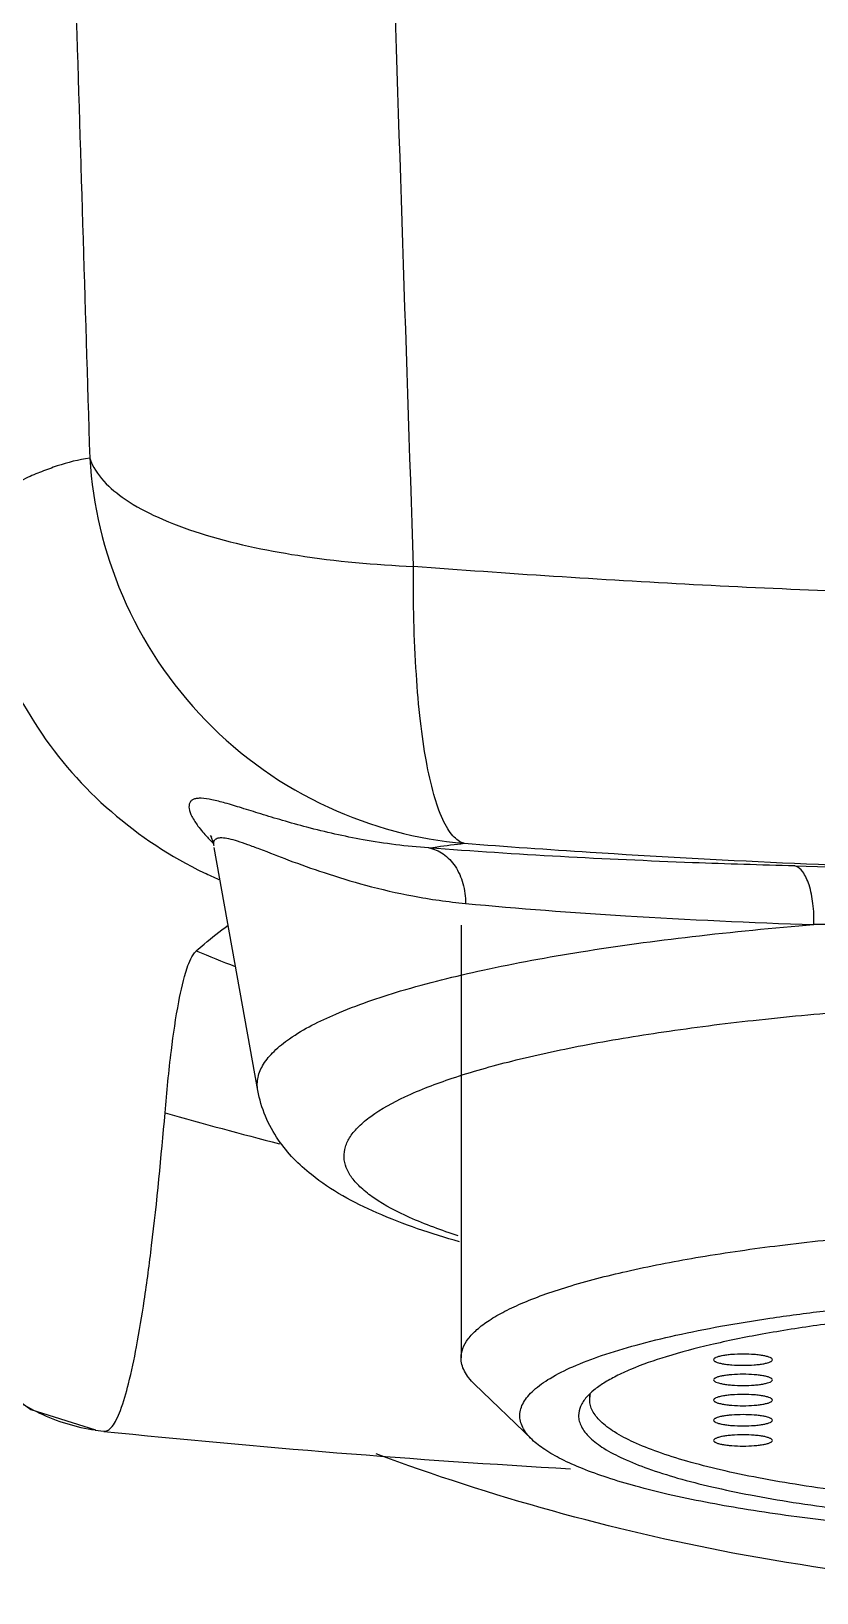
# Model space of a CAD drawing. Header units: millimetres. Extents: x 3817 to 4149, y 28263 to 28669.
# Drawn here: x 4062.28 to 4075.64, y 28547.82 to 28574.37 of the extents above; entities that cross this region are included whole.
import ezdxf

# ---------------------------------------------------------------- set-up
doc = ezdxf.new("R2010")
doc.units = ezdxf.units.MM

msp = doc.modelspace()

# ---------------------------------------------------------------- linework, layer by layer
for points, knots in [([(4062.948, 28577.709), (4062.976, 28576.827), (4063.004, 28575.944), (4063.031, 28575.061), (4063.031, 28575.061), (4063.114, 28572.411), (4063.195, 28569.76), (4063.275, 28567.109)], [0, 0, 0, 0, 0.5, 0.5, 0.5, 0.5, 1, 1, 1, 1]), ([(4063.275, 28567.109), (4063.087, 28567.083), (4062.902, 28567.035), (4062.722, 28566.976), (4062.722, 28566.976), (4062.633, 28566.946), (4062.543, 28566.914), (4062.455, 28566.879), (4062.455, 28566.879), (4062.368, 28566.845), (4062.281, 28566.808), (4062.194, 28566.768), (4062.194, 28566.768), (4062.021, 28566.687), (4061.853, 28566.593), (4061.697, 28566.481), (4061.697, 28566.481), (4061.531, 28566.362), (4061.378, 28566.225), (4061.238, 28566.076)], [0, 0, 0, 0, 0.2, 0.2, 0.2, 0.2, 0.4, 0.4, 0.4, 0.4, 0.6, 0.6, 0.6, 0.6, 0.8, 0.8, 0.8, 0.8, 1, 1, 1, 1]), ([(4063.275, 28567.109), (4063.324, 28566.311), (4063.513, 28565.516), (4063.83, 28564.776), (4063.83, 28564.776), (4064.167, 28563.988), (4064.65, 28563.263), (4065.248, 28562.65), (4065.248, 28562.65), (4065.844, 28562.036), (4066.554, 28561.533), (4067.333, 28561.175), (4067.333, 28561.175), (4068.061, 28560.839), (4068.849, 28560.631), (4069.643, 28560.562)], [0, 0, 0, 0, 0.25, 0.25, 0.25, 0.25, 0.5, 0.5, 0.5, 0.5, 0.75, 0.75, 0.75, 0.75, 1, 1, 1, 1]), ([(4063.275, 28567.109), (4063.37, 28566.817), (4063.617, 28566.589), (4063.877, 28566.411), (4063.877, 28566.411), (4064.057, 28566.288), (4064.244, 28566.191), (4064.438, 28566.103), (4064.438, 28566.103), (4064.669, 28565.999), (4064.91, 28565.91), (4065.153, 28565.833)], [0, 0, 0, 0, 0.333333, 0.333333, 0.333333, 0.333333, 0.666667, 0.666667, 0.666667, 0.666667, 1, 1, 1, 1]), ([(4061.238, 28566.075), (4061.266, 28565.446), (4061.382, 28564.819), (4061.578, 28564.219), (4061.578, 28564.219), (4061.774, 28563.618), (4062.049, 28563.045), (4062.397, 28562.518), (4062.397, 28562.518), (4062.744, 28561.992), (4063.165, 28561.514), (4063.642, 28561.1), (4063.642, 28561.1), (4064.12, 28560.685), (4064.653, 28560.335), (4065.222, 28560.062)], [0, 0, 0, 0, 0.25, 0.25, 0.25, 0.25, 0.5, 0.5, 0.5, 0.5, 0.75, 0.75, 0.75, 0.75, 1, 1, 1, 1]), ([(4065.153, 28565.833), (4065.694, 28565.662), (4066.252, 28565.544), (4066.813, 28565.457), (4066.813, 28565.457), (4067.465, 28565.356), (4068.124, 28565.296), (4068.782, 28565.269)], [0, 0, 0, 0, 0.5, 0.5, 0.5, 0.5, 1, 1, 1, 1]), ([(4069.643, 28560.562), (4069.569, 28560.581), (4069.505, 28560.631), (4069.453, 28560.688), (4069.453, 28560.688), (4069.419, 28560.726), (4069.391, 28560.767), (4069.364, 28560.809), (4069.364, 28560.809), (4069.333, 28560.86), (4069.306, 28560.913), (4069.28, 28560.967), (4069.28, 28560.967), (4069.216, 28561.104), (4069.169, 28561.246), (4069.128, 28561.392), (4069.128, 28561.392), (4069.076, 28561.577), (4069.035, 28561.763), (4069.001, 28561.952), (4069.001, 28561.952), (4068.959, 28562.179), (4068.927, 28562.408), (4068.9, 28562.636), (4068.9, 28562.636), (4068.87, 28562.9), (4068.847, 28563.165), (4068.83, 28563.429), (4068.83, 28563.429), (4068.789, 28564.041), (4068.777, 28564.655), (4068.782, 28565.269)], [0, 0, 0, 0, 0.125, 0.125, 0.125, 0.125, 0.25, 0.25, 0.25, 0.25, 0.375, 0.375, 0.375, 0.375, 0.5, 0.5, 0.5, 0.5, 0.625, 0.625, 0.625, 0.625, 0.75, 0.75, 0.75, 0.75, 0.875, 0.875, 0.875, 0.875, 1, 1, 1, 1]), ([(4081.582, 28564.732), (4080.508, 28564.733), (4079.434, 28564.747), (4078.36, 28564.771), (4078.36, 28564.771), (4076.755, 28564.808), (4075.15, 28564.874), (4073.546, 28564.958), (4073.546, 28564.958), (4071.957, 28565.042), (4070.369, 28565.145), (4068.782, 28565.269)], [0, 0, 0, 0, 0.333333, 0.333333, 0.333333, 0.333333, 0.666667, 0.666667, 0.666667, 0.666667, 1, 1, 1, 1]), ([(4069.04, 28560.483), (4068.665, 28560.509), (4068.293, 28560.556), (4067.924, 28560.623), (4067.924, 28560.623), (4067.603, 28560.68), (4067.284, 28560.752), (4066.968, 28560.835), (4066.968, 28560.835), (4066.829, 28560.872), (4066.691, 28560.911), (4066.553, 28560.951), (4066.553, 28560.951), (4066.429, 28560.987), (4066.306, 28561.025), (4066.183, 28561.063), (4066.183, 28561.063), (4066.074, 28561.097), (4065.966, 28561.13), (4065.858, 28561.163), (4065.858, 28561.163), (4065.765, 28561.192), (4065.673, 28561.22), (4065.58, 28561.246), (4065.58, 28561.246), (4065.504, 28561.267), (4065.428, 28561.287), (4065.351, 28561.303), (4065.351, 28561.303), (4065.291, 28561.315), (4065.232, 28561.325), (4065.171, 28561.327), (4065.171, 28561.327), (4065.148, 28561.328), (4065.124, 28561.327), (4065.101, 28561.324), (4065.101, 28561.324), (4065.082, 28561.322), (4065.063, 28561.318), (4065.044, 28561.311), (4065.044, 28561.311), (4065.03, 28561.305), (4065.016, 28561.298), (4065.003, 28561.286), (4065.003, 28561.286), (4064.992, 28561.277), (4064.983, 28561.265), (4064.977, 28561.252), (4064.977, 28561.252), (4064.961, 28561.222), (4064.96, 28561.187), (4064.965, 28561.153), (4064.965, 28561.153), (4064.972, 28561.106), (4064.991, 28561.062), (4065.012, 28561.02), (4065.012, 28561.02), (4065.042, 28560.962), (4065.078, 28560.907), (4065.116, 28560.855), (4065.116, 28560.855), (4065.165, 28560.788), (4065.22, 28560.725), (4065.276, 28560.665)], [0, 0, 0, 0, 0.0625, 0.0625, 0.0625, 0.0625, 0.125, 0.125, 0.125, 0.125, 0.1875, 0.1875, 0.1875, 0.1875, 0.25, 0.25, 0.25, 0.25, 0.3125, 0.3125, 0.3125, 0.3125, 0.375, 0.375, 0.375, 0.375, 0.4375, 0.4375, 0.4375, 0.4375, 0.5, 0.5, 0.5, 0.5, 0.5625, 0.5625, 0.5625, 0.5625, 0.625, 0.625, 0.625, 0.625, 0.6875, 0.6875, 0.6875, 0.6875, 0.75, 0.75, 0.75, 0.75, 0.8125, 0.8125, 0.8125, 0.8125, 0.875, 0.875, 0.875, 0.875, 0.9375, 0.9375, 0.9375, 0.9375, 1, 1, 1, 1]), ([(4065.35, 28560.666), (4065.35, 28560.666), (4065.328, 28560.695), (4065.328, 28560.695), (4065.328, 28560.695), (4065.328, 28560.695), (4065.365, 28560.607), (4065.365, 28560.607), (4065.365, 28560.607), (4065.365, 28560.607), (4065.385, 28560.524), (4065.385, 28560.524)], [0, 0, 0, 0, 0.333333, 0.333333, 0.333333, 0.333333, 0.666667, 0.666667, 0.666667, 0.666667, 1, 1, 1, 1]), ([(4065.385, 28560.525), (4065.384, 28560.533), (4065.383, 28560.542), (4065.383, 28560.55), (4065.383, 28560.55), (4065.382, 28560.569), (4065.384, 28560.591), (4065.394, 28560.608)], [0, 0, 0, 0, 0.5, 0.5, 0.5, 0.5, 1, 1, 1, 1]), ([(4065.394, 28560.608), (4065.403, 28560.626), (4065.422, 28560.639), (4065.44, 28560.647), (4065.44, 28560.647), (4065.466, 28560.658), (4065.494, 28560.66), (4065.521, 28560.659), (4065.521, 28560.659), (4065.56, 28560.658), (4065.598, 28560.651), (4065.636, 28560.643), (4065.636, 28560.643), (4065.685, 28560.632), (4065.734, 28560.619), (4065.782, 28560.603), (4065.782, 28560.603), (4065.84, 28560.585), (4065.899, 28560.565), (4065.957, 28560.544), (4065.957, 28560.544), (4066.025, 28560.519), (4066.094, 28560.493), (4066.161, 28560.468), (4066.161, 28560.468), (4066.327, 28560.405), (4066.491, 28560.341), (4066.656, 28560.278), (4066.656, 28560.278), (4066.856, 28560.203), (4067.057, 28560.131), (4067.26, 28560.064), (4067.26, 28560.064), (4067.493, 28559.986), (4067.729, 28559.915), (4067.967, 28559.85), (4067.967, 28559.85), (4068.233, 28559.779), (4068.5, 28559.718), (4068.771, 28559.667), (4068.771, 28559.667), (4069.068, 28559.611), (4069.367, 28559.568), (4069.668, 28559.54)], [0, 0, 0, 0, 0.090909, 0.090909, 0.090909, 0.090909, 0.181818, 0.181818, 0.181818, 0.181818, 0.272727, 0.272727, 0.272727, 0.272727, 0.363636, 0.363636, 0.363636, 0.363636, 0.454545, 0.454545, 0.454545, 0.454545, 0.545455, 0.545455, 0.545455, 0.545455, 0.636364, 0.636364, 0.636364, 0.636364, 0.727273, 0.727273, 0.727273, 0.727273, 0.818182, 0.818182, 0.818182, 0.818182, 0.909091, 0.909091, 0.909091, 0.909091, 1, 1, 1, 1]), ([(4069.04, 28560.481), (4069.088, 28560.489), (4069.135, 28560.496), (4069.184, 28560.503), (4069.184, 28560.503), (4069.336, 28560.525), (4069.49, 28560.545), (4069.644, 28560.562)], [0, 0, 0, 0, 0.5, 0.5, 0.5, 0.5, 1, 1, 1, 1]), ([(4075.27, 28560.177), (4074.689, 28560.193), (4074.11, 28560.211), (4073.529, 28560.233), (4073.529, 28560.233), (4072.031, 28560.289), (4070.535, 28560.369), (4069.04, 28560.483)], [0, 0, 0, 0, 0.5, 0.5, 0.5, 0.5, 1, 1, 1, 1]), ([(4069.04, 28560.483), (4069.128, 28560.469), (4069.213, 28560.433), (4069.287, 28560.382), (4069.287, 28560.382), (4069.368, 28560.326), (4069.435, 28560.253), (4069.489, 28560.172), (4069.489, 28560.172), (4069.549, 28560.083), (4069.593, 28559.984), (4069.622, 28559.88), (4069.622, 28559.88), (4069.653, 28559.769), (4069.668, 28559.654), (4069.668, 28559.54)], [0, 0, 0, 0, 0.25, 0.25, 0.25, 0.25, 0.5, 0.5, 0.5, 0.5, 0.75, 0.75, 0.75, 0.75, 1, 1, 1, 1]), ([(4069.643, 28560.562), (4070.357, 28560.508), (4071.071, 28560.458), (4071.786, 28560.412), (4071.786, 28560.412), (4073.964, 28560.273), (4076.146, 28560.171), (4078.328, 28560.118)], [0, 0, 0, 0, 0.5, 0.5, 0.5, 0.5, 1, 1, 1, 1]), ([(4075.593, 28559.18), (4075.596, 28559.3), (4075.59, 28559.421), (4075.576, 28559.541), (4075.576, 28559.541), (4075.562, 28559.647), (4075.543, 28559.753), (4075.509, 28559.854), (4075.509, 28559.854), (4075.496, 28559.896), (4075.479, 28559.938), (4075.461, 28559.978), (4075.461, 28559.978), (4075.444, 28560.012), (4075.426, 28560.045), (4075.402, 28560.076), (4075.402, 28560.076), (4075.368, 28560.122), (4075.324, 28560.164), (4075.27, 28560.177)], [0, 0, 0, 0, 0.2, 0.2, 0.2, 0.2, 0.4, 0.4, 0.4, 0.4, 0.6, 0.6, 0.6, 0.6, 0.8, 0.8, 0.8, 0.8, 1, 1, 1, 1]), ([(4069.668, 28559.54), (4070.574, 28559.454), (4071.48, 28559.387), (4072.388, 28559.331), (4072.388, 28559.331), (4073.456, 28559.265), (4074.524, 28559.215), (4075.593, 28559.18)], [0, 0, 0, 0, 0.5, 0.5, 0.5, 0.5, 1, 1, 1, 1]), ([(4065.087, 28558.733), (4065.131, 28558.772), (4065.177, 28558.811), (4065.222, 28558.849), (4065.222, 28558.849), (4065.353, 28558.962), (4065.488, 28559.07), (4065.628, 28559.17)], [0, 0, 0, 0, 0.5, 0.5, 0.5, 0.5, 1, 1, 1, 1]), ([(4066.134, 28556.361), (4066.12, 28556.434), (4066.122, 28556.51), (4066.138, 28556.584), (4066.138, 28556.584), (4066.154, 28556.662), (4066.187, 28556.737), (4066.229, 28556.806), (4066.229, 28556.806), (4066.279, 28556.887), (4066.341, 28556.958), (4066.409, 28557.025), (4066.409, 28557.025), (4066.491, 28557.105), (4066.581, 28557.176), (4066.674, 28557.241), (4066.674, 28557.241), (4066.917, 28557.411), (4067.185, 28557.543), (4067.458, 28557.66), (4067.458, 28557.66), (4067.818, 28557.814), (4068.188, 28557.94), (4068.563, 28558.052), (4068.563, 28558.052), (4069.025, 28558.189), (4069.492, 28558.304), (4069.963, 28558.407), (4069.963, 28558.407), (4070.515, 28558.527), (4071.07, 28558.628), (4071.628, 28558.718), (4071.628, 28558.718), (4072.256, 28558.819), (4072.887, 28558.904), (4073.519, 28558.977), (4073.519, 28558.977), (4074.209, 28559.058), (4074.901, 28559.125), (4075.593, 28559.18)], [0, 0, 0, 0, 0.1, 0.1, 0.1, 0.1, 0.2, 0.2, 0.2, 0.2, 0.3, 0.3, 0.3, 0.3, 0.4, 0.4, 0.4, 0.4, 0.5, 0.5, 0.5, 0.5, 0.6, 0.6, 0.6, 0.6, 0.7, 0.7, 0.7, 0.7, 0.8, 0.8, 0.8, 0.8, 0.9, 0.9, 0.9, 0.9, 1, 1, 1, 1]), ([(4064.556, 28555.982), (4064.586, 28556.335), (4064.62, 28556.688), (4064.663, 28557.039), (4064.663, 28557.039), (4064.698, 28557.317), (4064.738, 28557.595), (4064.789, 28557.868), (4064.789, 28557.868), (4064.826, 28558.061), (4064.868, 28558.252), (4064.931, 28558.443), (4064.931, 28558.443), (4064.967, 28558.548), (4065.009, 28558.654), (4065.087, 28558.731)], [0, 0, 0, 0, 0.25, 0.25, 0.25, 0.25, 0.5, 0.5, 0.5, 0.5, 0.75, 0.75, 0.75, 0.75, 1, 1, 1, 1]), ([(4069.543, 28553.89), (4069.263, 28553.981), (4068.985, 28554.083), (4068.715, 28554.203), (4068.715, 28554.203), (4068.504, 28554.297), (4068.298, 28554.403), (4068.108, 28554.534), (4068.108, 28554.534), (4068.033, 28554.587), (4067.96, 28554.642), (4067.892, 28554.705), (4067.892, 28554.705), (4067.835, 28554.757), (4067.781, 28554.814), (4067.735, 28554.877), (4067.735, 28554.877), (4067.696, 28554.931), (4067.662, 28554.99), (4067.638, 28555.051), (4067.638, 28555.051), (4067.616, 28555.108), (4067.604, 28555.167), (4067.601, 28555.227), (4067.601, 28555.227), (4067.599, 28555.286), (4067.607, 28555.346), (4067.624, 28555.402), (4067.624, 28555.402), (4067.644, 28555.464), (4067.672, 28555.522), (4067.708, 28555.577), (4067.708, 28555.577), (4067.749, 28555.64), (4067.799, 28555.697), (4067.852, 28555.75), (4067.852, 28555.75), (4067.915, 28555.812), (4067.983, 28555.869), (4068.055, 28555.921), (4068.055, 28555.921), (4068.235, 28556.053), (4068.433, 28556.159), (4068.636, 28556.254), (4068.636, 28556.254), (4068.897, 28556.376), (4069.166, 28556.477), (4069.44, 28556.569), (4069.44, 28556.569), (4069.773, 28556.68), (4070.112, 28556.776), (4070.454, 28556.861), (4070.454, 28556.861), (4070.853, 28556.961), (4071.255, 28557.048), (4071.659, 28557.126), (4071.659, 28557.126), (4072.116, 28557.213), (4072.576, 28557.29), (4073.037, 28557.357), (4073.037, 28557.357), (4073.543, 28557.432), (4074.052, 28557.497), (4074.561, 28557.553), (4074.561, 28557.553), (4075.109, 28557.614), (4075.658, 28557.665), (4076.207, 28557.708), (4076.207, 28557.708), (4076.787, 28557.754), (4077.367, 28557.792), (4077.946, 28557.822), (4077.946, 28557.822), (4079.157, 28557.884), (4080.369, 28557.913), (4081.582, 28557.913)], [0, 0, 0, 0, 0.052632, 0.052632, 0.052632, 0.052632, 0.105263, 0.105263, 0.105263, 0.105263, 0.157895, 0.157895, 0.157895, 0.157895, 0.210526, 0.210526, 0.210526, 0.210526, 0.263158, 0.263158, 0.263158, 0.263158, 0.315789, 0.315789, 0.315789, 0.315789, 0.368421, 0.368421, 0.368421, 0.368421, 0.421053, 0.421053, 0.421053, 0.421053, 0.473684, 0.473684, 0.473684, 0.473684, 0.526316, 0.526316, 0.526316, 0.526316, 0.578947, 0.578947, 0.578947, 0.578947, 0.631579, 0.631579, 0.631579, 0.631579, 0.684211, 0.684211, 0.684211, 0.684211, 0.736842, 0.736842, 0.736842, 0.736842, 0.789474, 0.789474, 0.789474, 0.789474, 0.842105, 0.842105, 0.842105, 0.842105, 0.894737, 0.894737, 0.894737, 0.894737, 0.947368, 0.947368, 0.947368, 0.947368, 1, 1, 1, 1]), ([(4059.5, 28557.269), (4059.5, 28557.269), (4059.484, 28557.325), (4059.484, 28557.325), (4059.484, 28557.325), (4059.484, 28557.325), (4059.492, 28557.284), (4059.492, 28557.284), (4059.492, 28557.284), (4059.492, 28557.284), (4059.537, 28557.062), (4059.537, 28557.062), (4059.537, 28557.062), (4059.537, 28557.062), (4059.581, 28556.802), (4059.581, 28556.802), (4059.581, 28556.802), (4059.581, 28556.802), (4059.624, 28556.488), (4059.624, 28556.488), (4059.624, 28556.488), (4059.624, 28556.488), (4059.669, 28556.083), (4059.669, 28556.083), (4059.669, 28556.083), (4059.669, 28556.083), (4059.716, 28555.537), (4059.716, 28555.537), (4059.716, 28555.537), (4059.716, 28555.537), (4059.768, 28554.941), (4059.768, 28554.941), (4059.768, 28554.941), (4059.768, 28554.941), (4059.891, 28554.252), (4059.891, 28554.252), (4059.891, 28554.252), (4059.891, 28554.252), (4060.171, 28553.38), (4060.171, 28553.38), (4060.171, 28553.38), (4060.171, 28553.38), (4060.643, 28552.463), (4060.643, 28552.463), (4060.643, 28552.463), (4060.643, 28552.463), (4061.341, 28551.611), (4061.341, 28551.611), (4061.341, 28551.611), (4061.341, 28551.611), (4062.273, 28550.94), (4062.273, 28550.94), (4062.273, 28550.94), (4062.273, 28550.94), (4063.37, 28550.59), (4063.37, 28550.59)], [0, 0, 0, 0, 0.071429, 0.071429, 0.071429, 0.071429, 0.142857, 0.142857, 0.142857, 0.142857, 0.214286, 0.214286, 0.214286, 0.214286, 0.285714, 0.285714, 0.285714, 0.285714, 0.357143, 0.357143, 0.357143, 0.357143, 0.428571, 0.428571, 0.428571, 0.428571, 0.5, 0.5, 0.5, 0.5, 0.571429, 0.571429, 0.571429, 0.571429, 0.642857, 0.642857, 0.642857, 0.642857, 0.714286, 0.714286, 0.714286, 0.714286, 0.785714, 0.785714, 0.785714, 0.785714, 0.857143, 0.857143, 0.857143, 0.857143, 0.928571, 0.928571, 0.928571, 0.928571, 1, 1, 1, 1]), ([(4059.831, 28557.288), (4059.848, 28556.984), (4059.866, 28556.679), (4059.884, 28556.376), (4059.884, 28556.376), (4059.903, 28556.072), (4059.921, 28555.767), (4059.94, 28555.464), (4059.94, 28555.464), (4059.958, 28555.159), (4059.976, 28554.855), (4060.018, 28554.554), (4060.018, 28554.554), (4060.06, 28554.252), (4060.127, 28553.954), (4060.217, 28553.662), (4060.217, 28553.662), (4060.305, 28553.371), (4060.416, 28553.086), (4060.55, 28552.813), (4060.55, 28552.813), (4060.685, 28552.54), (4060.844, 28552.278), (4061.028, 28552.035), (4061.028, 28552.035), (4061.212, 28551.792), (4061.42, 28551.568), (4061.653, 28551.371), (4061.653, 28551.371), (4061.886, 28551.175), (4062.143, 28551.006), (4062.418, 28550.877)], [0, 0, 0, 0, 0.125, 0.125, 0.125, 0.125, 0.25, 0.25, 0.25, 0.25, 0.375, 0.375, 0.375, 0.375, 0.5, 0.5, 0.5, 0.5, 0.625, 0.625, 0.625, 0.625, 0.75, 0.75, 0.75, 0.75, 0.875, 0.875, 0.875, 0.875, 1, 1, 1, 1]), ([(4067.044, 28554.93), (4066.832, 28555.1), (4066.64, 28555.294), (4066.486, 28555.519), (4066.486, 28555.519), (4066.312, 28555.772), (4066.187, 28556.062), (4066.134, 28556.361)], [0, 0, 0, 0, 0.5, 0.5, 0.5, 0.5, 1, 1, 1, 1]), ([(4063.517, 28550.569), (4063.54, 28550.567), (4063.565, 28550.575), (4063.587, 28550.587), (4063.587, 28550.587), (4063.614, 28550.602), (4063.637, 28550.626), (4063.656, 28550.651), (4063.656, 28550.651), (4063.684, 28550.686), (4063.707, 28550.724), (4063.726, 28550.763), (4063.726, 28550.763), (4063.753, 28550.815), (4063.775, 28550.868), (4063.796, 28550.922), (4063.796, 28550.922), (4063.853, 28551.07), (4063.896, 28551.223), (4063.934, 28551.377), (4063.934, 28551.377), (4063.987, 28551.584), (4064.031, 28551.794), (4064.071, 28552.005), (4064.071, 28552.005), (4064.12, 28552.266), (4064.163, 28552.529), (4064.202, 28552.792), (4064.202, 28552.792), (4064.248, 28553.103), (4064.29, 28553.414), (4064.327, 28553.726), (4064.327, 28553.726), (4064.419, 28554.477), (4064.49, 28555.229), (4064.556, 28555.982)], [0, 0, 0, 0, 0.111111, 0.111111, 0.111111, 0.111111, 0.222222, 0.222222, 0.222222, 0.222222, 0.333333, 0.333333, 0.333333, 0.333333, 0.444444, 0.444444, 0.444444, 0.444444, 0.555556, 0.555556, 0.555556, 0.555556, 0.666667, 0.666667, 0.666667, 0.666667, 0.777778, 0.777778, 0.777778, 0.777778, 0.888889, 0.888889, 0.888889, 0.888889, 1, 1, 1, 1]), ([(4069.563, 28553.79), (4069.085, 28553.925), (4068.614, 28554.082), (4068.158, 28554.282), (4068.158, 28554.282), (4067.763, 28554.455), (4067.379, 28554.662), (4067.044, 28554.93)], [0, 0, 0, 0, 0.5, 0.5, 0.5, 0.5, 1, 1, 1, 1]), ([(4069.591, 28551.815), (4069.591, 28551.869), (4069.601, 28551.925), (4069.621, 28551.976), (4069.621, 28551.976), (4069.642, 28552.034), (4069.674, 28552.088), (4069.711, 28552.137), (4069.711, 28552.137), (4069.754, 28552.195), (4069.805, 28552.248), (4069.86, 28552.296), (4069.86, 28552.296), (4069.925, 28552.354), (4069.995, 28552.406), (4070.068, 28552.453), (4070.068, 28552.453), (4070.153, 28552.509), (4070.242, 28552.561), (4070.333, 28552.607), (4070.333, 28552.607), (4070.439, 28552.661), (4070.547, 28552.71), (4070.656, 28552.757), (4070.656, 28552.757), (4070.78, 28552.809), (4070.905, 28552.857), (4071.032, 28552.902), (4071.032, 28552.902), (4071.175, 28552.951), (4071.317, 28552.998), (4071.462, 28553.042), (4071.462, 28553.042), (4071.794, 28553.141), (4072.132, 28553.226), (4072.47, 28553.301), (4072.47, 28553.301), (4072.865, 28553.389), (4073.262, 28553.465), (4073.661, 28553.532), (4073.661, 28553.532), (4074.11, 28553.607), (4074.56, 28553.672), (4075.011, 28553.728), (4075.011, 28553.728), (4075.504, 28553.79), (4075.997, 28553.841), (4076.492, 28553.885)], [0, 0, 0, 0, 0.083333, 0.083333, 0.083333, 0.083333, 0.166667, 0.166667, 0.166667, 0.166667, 0.25, 0.25, 0.25, 0.25, 0.333333, 0.333333, 0.333333, 0.333333, 0.416667, 0.416667, 0.416667, 0.416667, 0.5, 0.5, 0.5, 0.5, 0.583333, 0.583333, 0.583333, 0.583333, 0.666667, 0.666667, 0.666667, 0.666667, 0.75, 0.75, 0.75, 0.75, 0.833333, 0.833333, 0.833333, 0.833333, 0.916667, 0.916667, 0.916667, 0.916667, 1, 1, 1, 1]), ([(4070.799, 28550.426), (4070.765, 28550.459), (4070.734, 28550.494), (4070.706, 28550.53), (4070.706, 28550.53), (4070.68, 28550.563), (4070.658, 28550.598), (4070.639, 28550.635), (4070.639, 28550.635), (4070.623, 28550.668), (4070.609, 28550.704), (4070.601, 28550.74), (4070.601, 28550.74), (4070.593, 28550.775), (4070.589, 28550.811), (4070.59, 28550.845), (4070.59, 28550.845), (4070.591, 28550.881), (4070.597, 28550.916), (4070.607, 28550.951), (4070.607, 28550.951), (4070.618, 28550.988), (4070.633, 28551.023), (4070.652, 28551.056), (4070.652, 28551.056), (4070.672, 28551.093), (4070.697, 28551.127), (4070.724, 28551.16), (4070.724, 28551.16), (4070.755, 28551.197), (4070.788, 28551.232), (4070.824, 28551.264), (4070.824, 28551.264), (4070.91, 28551.342), (4071.005, 28551.409), (4071.105, 28551.468), (4071.105, 28551.468), (4071.229, 28551.543), (4071.359, 28551.608), (4071.492, 28551.666), (4071.492, 28551.666), (4071.652, 28551.736), (4071.816, 28551.798), (4071.981, 28551.855), (4071.981, 28551.855), (4072.175, 28551.92), (4072.371, 28551.98), (4072.568, 28552.033), (4072.568, 28552.033), (4072.791, 28552.095), (4073.018, 28552.15), (4073.245, 28552.201), (4073.245, 28552.201), (4073.497, 28552.256), (4073.752, 28552.307), (4074.006, 28552.353), (4074.006, 28552.353), (4074.285, 28552.404), (4074.565, 28552.449), (4074.845, 28552.491), (4074.845, 28552.491), (4075.147, 28552.535), (4075.448, 28552.575), (4075.751, 28552.611), (4075.751, 28552.611), (4076.41, 28552.69), (4077.07, 28552.75), (4077.731, 28552.798), (4077.731, 28552.798), (4078.442, 28552.848), (4079.155, 28552.884), (4079.867, 28552.905)], [0, 0, 0, 0, 0.055556, 0.055556, 0.055556, 0.055556, 0.111111, 0.111111, 0.111111, 0.111111, 0.166667, 0.166667, 0.166667, 0.166667, 0.222222, 0.222222, 0.222222, 0.222222, 0.277778, 0.277778, 0.277778, 0.277778, 0.333333, 0.333333, 0.333333, 0.333333, 0.388889, 0.388889, 0.388889, 0.388889, 0.444444, 0.444444, 0.444444, 0.444444, 0.5, 0.5, 0.5, 0.5, 0.555556, 0.555556, 0.555556, 0.555556, 0.611111, 0.611111, 0.611111, 0.611111, 0.666667, 0.666667, 0.666667, 0.666667, 0.722222, 0.722222, 0.722222, 0.722222, 0.777778, 0.777778, 0.777778, 0.777778, 0.833333, 0.833333, 0.833333, 0.833333, 0.888889, 0.888889, 0.888889, 0.888889, 0.944444, 0.944444, 0.944444, 0.944444, 1, 1, 1, 1]), ([(4077.973, 28552.611), (4077.581, 28552.582), (4077.189, 28552.548), (4076.799, 28552.507), (4076.799, 28552.507), (4076.434, 28552.469), (4076.069, 28552.426), (4075.706, 28552.376), (4075.706, 28552.376), (4075.372, 28552.33), (4075.041, 28552.277), (4074.711, 28552.218), (4074.711, 28552.218), (4074.415, 28552.165), (4074.122, 28552.105), (4073.831, 28552.036), (4073.831, 28552.036), (4073.578, 28551.978), (4073.328, 28551.912), (4073.081, 28551.835), (4073.081, 28551.835), (4072.876, 28551.773), (4072.671, 28551.702), (4072.473, 28551.618), (4072.473, 28551.618), (4072.39, 28551.582), (4072.307, 28551.545), (4072.226, 28551.504), (4072.226, 28551.504), (4072.155, 28551.468), (4072.086, 28551.429), (4072.019, 28551.387), (4072.019, 28551.387), (4071.96, 28551.35), (4071.904, 28551.311), (4071.851, 28551.267), (4071.851, 28551.267), (4071.806, 28551.23), (4071.762, 28551.19), (4071.725, 28551.146)], [0, 0, 0, 0, 0.1, 0.1, 0.1, 0.1, 0.2, 0.2, 0.2, 0.2, 0.3, 0.3, 0.3, 0.3, 0.4, 0.4, 0.4, 0.4, 0.5, 0.5, 0.5, 0.5, 0.6, 0.6, 0.6, 0.6, 0.7, 0.7, 0.7, 0.7, 0.8, 0.8, 0.8, 0.8, 0.9, 0.9, 0.9, 0.9, 1, 1, 1, 1]), ([(4074.387, 28551.88), (4074.323, 28551.88), (4074.259, 28551.877), (4074.196, 28551.873), (4074.196, 28551.873), (4074.167, 28551.87), (4074.138, 28551.867), (4074.11, 28551.864), (4074.11, 28551.864), (4074.084, 28551.861), (4074.058, 28551.857), (4074.034, 28551.852), (4074.034, 28551.852), (4074.013, 28551.848), (4073.992, 28551.844), (4073.971, 28551.837), (4073.971, 28551.837), (4073.956, 28551.833), (4073.94, 28551.828), (4073.925, 28551.821), (4073.925, 28551.821), (4073.92, 28551.819), (4073.914, 28551.816), (4073.909, 28551.813), (4073.909, 28551.813), (4073.904, 28551.81), (4073.9, 28551.807), (4073.897, 28551.804), (4073.897, 28551.804), (4073.892, 28551.798), (4073.887, 28551.791), (4073.887, 28551.785)], [0, 0, 0, 0, 0.125, 0.125, 0.125, 0.125, 0.25, 0.25, 0.25, 0.25, 0.375, 0.375, 0.375, 0.375, 0.5, 0.5, 0.5, 0.5, 0.625, 0.625, 0.625, 0.625, 0.75, 0.75, 0.75, 0.75, 0.875, 0.875, 0.875, 0.875, 1, 1, 1, 1]), ([(4074.886, 28551.785), (4074.886, 28551.791), (4074.882, 28551.798), (4074.877, 28551.804), (4074.877, 28551.804), (4074.874, 28551.807), (4074.87, 28551.81), (4074.865, 28551.813), (4074.865, 28551.813), (4074.86, 28551.816), (4074.854, 28551.819), (4074.848, 28551.821), (4074.848, 28551.821), (4074.834, 28551.828), (4074.818, 28551.833), (4074.802, 28551.837), (4074.802, 28551.837), (4074.782, 28551.844), (4074.761, 28551.848), (4074.741, 28551.852), (4074.741, 28551.852), (4074.715, 28551.857), (4074.69, 28551.861), (4074.665, 28551.864), (4074.665, 28551.864), (4074.636, 28551.867), (4074.607, 28551.87), (4074.578, 28551.873), (4074.578, 28551.873), (4074.515, 28551.877), (4074.451, 28551.88), (4074.387, 28551.88)], [0, 0, 0, 0, 0.125, 0.125, 0.125, 0.125, 0.25, 0.25, 0.25, 0.25, 0.375, 0.375, 0.375, 0.375, 0.5, 0.5, 0.5, 0.5, 0.625, 0.625, 0.625, 0.625, 0.75, 0.75, 0.75, 0.75, 0.875, 0.875, 0.875, 0.875, 1, 1, 1, 1]), ([(4069.82, 28551.37), (4069.784, 28551.404), (4069.75, 28551.44), (4069.719, 28551.48), (4069.719, 28551.48), (4069.692, 28551.515), (4069.668, 28551.552), (4069.648, 28551.591), (4069.648, 28551.591), (4069.63, 28551.626), (4069.614, 28551.664), (4069.605, 28551.703), (4069.605, 28551.703), (4069.596, 28551.739), (4069.591, 28551.777), (4069.591, 28551.815)], [0, 0, 0, 0, 0.25, 0.25, 0.25, 0.25, 0.5, 0.5, 0.5, 0.5, 0.75, 0.75, 0.75, 0.75, 1, 1, 1, 1]), ([(4073.887, 28551.785), (4073.887, 28551.778), (4073.892, 28551.771), (4073.897, 28551.767), (4073.897, 28551.767), (4073.9, 28551.762), (4073.904, 28551.759), (4073.909, 28551.757), (4073.909, 28551.757), (4073.914, 28551.754), (4073.92, 28551.751), (4073.925, 28551.748), (4073.925, 28551.748), (4073.94, 28551.741), (4073.956, 28551.736), (4073.971, 28551.732), (4073.971, 28551.732), (4073.992, 28551.726), (4074.013, 28551.721), (4074.034, 28551.717), (4074.034, 28551.717), (4074.058, 28551.712), (4074.084, 28551.709), (4074.11, 28551.705), (4074.11, 28551.705), (4074.138, 28551.702), (4074.167, 28551.699), (4074.196, 28551.697), (4074.196, 28551.697), (4074.259, 28551.692), (4074.323, 28551.69), (4074.387, 28551.69)], [0, 0, 0, 0, 0.125, 0.125, 0.125, 0.125, 0.25, 0.25, 0.25, 0.25, 0.375, 0.375, 0.375, 0.375, 0.5, 0.5, 0.5, 0.5, 0.625, 0.625, 0.625, 0.625, 0.75, 0.75, 0.75, 0.75, 0.875, 0.875, 0.875, 0.875, 1, 1, 1, 1]), ([(4074.387, 28551.69), (4074.451, 28551.69), (4074.515, 28551.692), (4074.578, 28551.697), (4074.578, 28551.697), (4074.607, 28551.699), (4074.636, 28551.702), (4074.665, 28551.705), (4074.665, 28551.705), (4074.69, 28551.709), (4074.715, 28551.712), (4074.741, 28551.717), (4074.741, 28551.717), (4074.761, 28551.721), (4074.782, 28551.726), (4074.802, 28551.732), (4074.802, 28551.732), (4074.818, 28551.736), (4074.834, 28551.741), (4074.848, 28551.748), (4074.848, 28551.748), (4074.854, 28551.751), (4074.86, 28551.754), (4074.865, 28551.757), (4074.865, 28551.757), (4074.87, 28551.759), (4074.874, 28551.762), (4074.877, 28551.767), (4074.877, 28551.767), (4074.882, 28551.771), (4074.886, 28551.778), (4074.886, 28551.785)], [0, 0, 0, 0, 0.125, 0.125, 0.125, 0.125, 0.25, 0.25, 0.25, 0.25, 0.375, 0.375, 0.375, 0.375, 0.5, 0.5, 0.5, 0.5, 0.625, 0.625, 0.625, 0.625, 0.75, 0.75, 0.75, 0.75, 0.875, 0.875, 0.875, 0.875, 1, 1, 1, 1]), ([(4074.387, 28551.537), (4074.323, 28551.537), (4074.259, 28551.535), (4074.196, 28551.53), (4074.196, 28551.53), (4074.167, 28551.528), (4074.138, 28551.524), (4074.11, 28551.52), (4074.11, 28551.52), (4074.084, 28551.517), (4074.058, 28551.514), (4074.034, 28551.509), (4074.034, 28551.509), (4074.013, 28551.505), (4073.992, 28551.5), (4073.971, 28551.495), (4073.971, 28551.495), (4073.956, 28551.491), (4073.94, 28551.486), (4073.925, 28551.478), (4073.925, 28551.478), (4073.92, 28551.475), (4073.914, 28551.472), (4073.909, 28551.469), (4073.909, 28551.469), (4073.904, 28551.467), (4073.9, 28551.464), (4073.897, 28551.46), (4073.897, 28551.46), (4073.892, 28551.455), (4073.887, 28551.449), (4073.887, 28551.441)], [0, 0, 0, 0, 0.125, 0.125, 0.125, 0.125, 0.25, 0.25, 0.25, 0.25, 0.375, 0.375, 0.375, 0.375, 0.5, 0.5, 0.5, 0.5, 0.625, 0.625, 0.625, 0.625, 0.75, 0.75, 0.75, 0.75, 0.875, 0.875, 0.875, 0.875, 1, 1, 1, 1]), ([(4073.887, 28551.441), (4073.887, 28551.434), (4073.892, 28551.428), (4073.897, 28551.423), (4073.897, 28551.423), (4073.9, 28551.42), (4073.904, 28551.417), (4073.909, 28551.414), (4073.909, 28551.414), (4073.914, 28551.411), (4073.92, 28551.408), (4073.925, 28551.405), (4073.925, 28551.405), (4073.94, 28551.398), (4073.956, 28551.393), (4073.971, 28551.389), (4073.971, 28551.389), (4073.992, 28551.383), (4074.013, 28551.378), (4074.034, 28551.375), (4074.034, 28551.375), (4074.058, 28551.37), (4074.084, 28551.365), (4074.11, 28551.362), (4074.11, 28551.362), (4074.138, 28551.358), (4074.167, 28551.356), (4074.196, 28551.353), (4074.196, 28551.353), (4074.259, 28551.348), (4074.323, 28551.346), (4074.387, 28551.346)], [0, 0, 0, 0, 0.125, 0.125, 0.125, 0.125, 0.25, 0.25, 0.25, 0.25, 0.375, 0.375, 0.375, 0.375, 0.5, 0.5, 0.5, 0.5, 0.625, 0.625, 0.625, 0.625, 0.75, 0.75, 0.75, 0.75, 0.875, 0.875, 0.875, 0.875, 1, 1, 1, 1]), ([(4074.886, 28551.441), (4074.886, 28551.449), (4074.882, 28551.455), (4074.877, 28551.46), (4074.877, 28551.46), (4074.874, 28551.464), (4074.87, 28551.467), (4074.865, 28551.469), (4074.865, 28551.469), (4074.86, 28551.472), (4074.854, 28551.475), (4074.848, 28551.478), (4074.848, 28551.478), (4074.834, 28551.486), (4074.818, 28551.491), (4074.802, 28551.495), (4074.802, 28551.495), (4074.782, 28551.5), (4074.761, 28551.505), (4074.741, 28551.509), (4074.741, 28551.509), (4074.715, 28551.514), (4074.69, 28551.517), (4074.665, 28551.52), (4074.665, 28551.52), (4074.636, 28551.524), (4074.607, 28551.528), (4074.578, 28551.53), (4074.578, 28551.53), (4074.515, 28551.535), (4074.451, 28551.537), (4074.387, 28551.537)], [0, 0, 0, 0, 0.125, 0.125, 0.125, 0.125, 0.25, 0.25, 0.25, 0.25, 0.375, 0.375, 0.375, 0.375, 0.5, 0.5, 0.5, 0.5, 0.625, 0.625, 0.625, 0.625, 0.75, 0.75, 0.75, 0.75, 0.875, 0.875, 0.875, 0.875, 1, 1, 1, 1]), ([(4074.387, 28551.346), (4074.451, 28551.346), (4074.515, 28551.348), (4074.578, 28551.353), (4074.578, 28551.353), (4074.607, 28551.356), (4074.636, 28551.358), (4074.665, 28551.362), (4074.665, 28551.362), (4074.69, 28551.365), (4074.715, 28551.37), (4074.741, 28551.375), (4074.741, 28551.375), (4074.761, 28551.378), (4074.782, 28551.383), (4074.802, 28551.389), (4074.802, 28551.389), (4074.818, 28551.393), (4074.834, 28551.398), (4074.848, 28551.405), (4074.848, 28551.405), (4074.854, 28551.408), (4074.86, 28551.411), (4074.865, 28551.414), (4074.865, 28551.414), (4074.87, 28551.417), (4074.874, 28551.42), (4074.877, 28551.423), (4074.877, 28551.423), (4074.882, 28551.428), (4074.886, 28551.434), (4074.886, 28551.441)], [0, 0, 0, 0, 0.125, 0.125, 0.125, 0.125, 0.25, 0.25, 0.25, 0.25, 0.375, 0.375, 0.375, 0.375, 0.5, 0.5, 0.5, 0.5, 0.625, 0.625, 0.625, 0.625, 0.75, 0.75, 0.75, 0.75, 0.875, 0.875, 0.875, 0.875, 1, 1, 1, 1]), ([(4071.725, 28551.146), (4071.684, 28551.1), (4071.648, 28551.048), (4071.623, 28550.991), (4071.623, 28550.991), (4071.601, 28550.941), (4071.589, 28550.887), (4071.589, 28550.834)], [0, 0, 0, 0, 0.5, 0.5, 0.5, 0.5, 1, 1, 1, 1]), ([(4071.779, 28551.099), (4071.779, 28551.107), (4071.779, 28551.115), (4071.78, 28551.123), (4071.78, 28551.123), (4071.782, 28551.149), (4071.786, 28551.174), (4071.793, 28551.198)], [0, 0, 0, 0, 0.5, 0.5, 0.5, 0.5, 1, 1, 1, 1]), ([(4081.582, 28549.229), (4080.944, 28549.229), (4080.307, 28549.24), (4079.67, 28549.265), (4079.67, 28549.265), (4079.056, 28549.288), (4078.443, 28549.323), (4077.83, 28549.371), (4077.83, 28549.371), (4077.264, 28549.415), (4076.699, 28549.472), (4076.136, 28549.544), (4076.136, 28549.544), (4075.877, 28549.576), (4075.62, 28549.612), (4075.363, 28549.653), (4075.363, 28549.653), (4075.124, 28549.69), (4074.887, 28549.731), (4074.65, 28549.776), (4074.65, 28549.776), (4074.434, 28549.817), (4074.218, 28549.863), (4074.004, 28549.912), (4074.004, 28549.912), (4073.812, 28549.957), (4073.62, 28550.005), (4073.431, 28550.06), (4073.431, 28550.06), (4073.264, 28550.107), (4073.099, 28550.159), (4072.936, 28550.218), (4072.936, 28550.218), (4072.798, 28550.267), (4072.659, 28550.321), (4072.525, 28550.383), (4072.525, 28550.383), (4072.414, 28550.434), (4072.304, 28550.49), (4072.201, 28550.556), (4072.201, 28550.556), (4072.157, 28550.584), (4072.114, 28550.613), (4072.072, 28550.644), (4072.072, 28550.644), (4072.036, 28550.672), (4072, 28550.702), (4071.968, 28550.734), (4071.968, 28550.734), (4071.938, 28550.762), (4071.91, 28550.792), (4071.885, 28550.824), (4071.885, 28550.824), (4071.863, 28550.853), (4071.843, 28550.883), (4071.826, 28550.915), (4071.826, 28550.915), (4071.811, 28550.944), (4071.798, 28550.975), (4071.79, 28551.006), (4071.79, 28551.006), (4071.783, 28551.037), (4071.779, 28551.068), (4071.779, 28551.099)], [0, 0, 0, 0, 0.0625, 0.0625, 0.0625, 0.0625, 0.125, 0.125, 0.125, 0.125, 0.1875, 0.1875, 0.1875, 0.1875, 0.25, 0.25, 0.25, 0.25, 0.3125, 0.3125, 0.3125, 0.3125, 0.375, 0.375, 0.375, 0.375, 0.4375, 0.4375, 0.4375, 0.4375, 0.5, 0.5, 0.5, 0.5, 0.5625, 0.5625, 0.5625, 0.5625, 0.625, 0.625, 0.625, 0.625, 0.6875, 0.6875, 0.6875, 0.6875, 0.75, 0.75, 0.75, 0.75, 0.8125, 0.8125, 0.8125, 0.8125, 0.875, 0.875, 0.875, 0.875, 0.9375, 0.9375, 0.9375, 0.9375, 1, 1, 1, 1]), ([(4074.387, 28551.194), (4074.323, 28551.194), (4074.259, 28551.192), (4074.196, 28551.187), (4074.196, 28551.187), (4074.167, 28551.184), (4074.138, 28551.182), (4074.11, 28551.178), (4074.11, 28551.178), (4074.084, 28551.175), (4074.058, 28551.171), (4074.034, 28551.165), (4074.034, 28551.165), (4074.013, 28551.162), (4073.992, 28551.157), (4073.971, 28551.151), (4073.971, 28551.151), (4073.956, 28551.147), (4073.94, 28551.142), (4073.925, 28551.135), (4073.925, 28551.135), (4073.92, 28551.133), (4073.914, 28551.13), (4073.909, 28551.126), (4073.909, 28551.126), (4073.904, 28551.123), (4073.9, 28551.12), (4073.897, 28551.117), (4073.897, 28551.117), (4073.892, 28551.112), (4073.887, 28551.106), (4073.887, 28551.099)], [0, 0, 0, 0, 0.125, 0.125, 0.125, 0.125, 0.25, 0.25, 0.25, 0.25, 0.375, 0.375, 0.375, 0.375, 0.5, 0.5, 0.5, 0.5, 0.625, 0.625, 0.625, 0.625, 0.75, 0.75, 0.75, 0.75, 0.875, 0.875, 0.875, 0.875, 1, 1, 1, 1]), ([(4073.887, 28551.099), (4073.887, 28551.092), (4073.892, 28551.085), (4073.897, 28551.08), (4073.897, 28551.08), (4073.9, 28551.076), (4073.904, 28551.073), (4073.909, 28551.071), (4073.909, 28551.071), (4073.914, 28551.068), (4073.92, 28551.065), (4073.925, 28551.062), (4073.925, 28551.062), (4073.94, 28551.055), (4073.956, 28551.05), (4073.971, 28551.045), (4073.971, 28551.045), (4073.992, 28551.04), (4074.013, 28551.035), (4074.034, 28551.031), (4074.034, 28551.031), (4074.058, 28551.026), (4074.084, 28551.023), (4074.11, 28551.02), (4074.11, 28551.02), (4074.138, 28551.016), (4074.167, 28551.013), (4074.196, 28551.011), (4074.196, 28551.011), (4074.259, 28551.005), (4074.323, 28551.003), (4074.387, 28551.003)], [0, 0, 0, 0, 0.125, 0.125, 0.125, 0.125, 0.25, 0.25, 0.25, 0.25, 0.375, 0.375, 0.375, 0.375, 0.5, 0.5, 0.5, 0.5, 0.625, 0.625, 0.625, 0.625, 0.75, 0.75, 0.75, 0.75, 0.875, 0.875, 0.875, 0.875, 1, 1, 1, 1]), ([(4074.886, 28551.099), (4074.886, 28551.106), (4074.882, 28551.112), (4074.877, 28551.117), (4074.877, 28551.117), (4074.874, 28551.12), (4074.87, 28551.123), (4074.865, 28551.126), (4074.865, 28551.126), (4074.86, 28551.13), (4074.854, 28551.133), (4074.848, 28551.135), (4074.848, 28551.135), (4074.834, 28551.142), (4074.818, 28551.147), (4074.802, 28551.151), (4074.802, 28551.151), (4074.782, 28551.157), (4074.761, 28551.162), (4074.741, 28551.165), (4074.741, 28551.165), (4074.715, 28551.171), (4074.69, 28551.175), (4074.665, 28551.178), (4074.665, 28551.178), (4074.636, 28551.182), (4074.607, 28551.184), (4074.578, 28551.187), (4074.578, 28551.187), (4074.515, 28551.192), (4074.451, 28551.194), (4074.387, 28551.194)], [0, 0, 0, 0, 0.125, 0.125, 0.125, 0.125, 0.25, 0.25, 0.25, 0.25, 0.375, 0.375, 0.375, 0.375, 0.5, 0.5, 0.5, 0.5, 0.625, 0.625, 0.625, 0.625, 0.75, 0.75, 0.75, 0.75, 0.875, 0.875, 0.875, 0.875, 1, 1, 1, 1]), ([(4074.387, 28551.003), (4074.451, 28551.003), (4074.515, 28551.005), (4074.578, 28551.011), (4074.578, 28551.011), (4074.607, 28551.013), (4074.636, 28551.016), (4074.665, 28551.02), (4074.665, 28551.02), (4074.69, 28551.023), (4074.715, 28551.026), (4074.741, 28551.031), (4074.741, 28551.031), (4074.761, 28551.035), (4074.782, 28551.04), (4074.802, 28551.045), (4074.802, 28551.045), (4074.818, 28551.05), (4074.834, 28551.055), (4074.848, 28551.062), (4074.848, 28551.062), (4074.854, 28551.065), (4074.86, 28551.068), (4074.865, 28551.071), (4074.865, 28551.071), (4074.87, 28551.073), (4074.874, 28551.076), (4074.877, 28551.08), (4074.877, 28551.08), (4074.882, 28551.085), (4074.886, 28551.092), (4074.886, 28551.099)], [0, 0, 0, 0, 0.125, 0.125, 0.125, 0.125, 0.25, 0.25, 0.25, 0.25, 0.375, 0.375, 0.375, 0.375, 0.5, 0.5, 0.5, 0.5, 0.625, 0.625, 0.625, 0.625, 0.75, 0.75, 0.75, 0.75, 0.875, 0.875, 0.875, 0.875, 1, 1, 1, 1]), ([(4071.589, 28550.834), (4071.589, 28550.802), (4071.593, 28550.77), (4071.601, 28550.74), (4071.601, 28550.74), (4071.61, 28550.708), (4071.622, 28550.676), (4071.637, 28550.647), (4071.637, 28550.647), (4071.654, 28550.615), (4071.674, 28550.583), (4071.697, 28550.554), (4071.697, 28550.554), (4071.722, 28550.521), (4071.751, 28550.49), (4071.781, 28550.462), (4071.781, 28550.462), (4071.853, 28550.393), (4071.935, 28550.333), (4072.019, 28550.28), (4072.019, 28550.28), (4072.126, 28550.213), (4072.236, 28550.156), (4072.349, 28550.105), (4072.349, 28550.105), (4072.487, 28550.041), (4072.627, 28549.986), (4072.769, 28549.935), (4072.769, 28549.935), (4072.935, 28549.876), (4073.103, 28549.824), (4073.274, 28549.774), (4073.274, 28549.774), (4073.466, 28549.72), (4073.661, 28549.67), (4073.857, 28549.625), (4073.857, 28549.625), (4074.076, 28549.573), (4074.295, 28549.528), (4074.516, 28549.486), (4074.516, 28549.486), (4074.757, 28549.44), (4075, 28549.398), (4075.242, 28549.36), (4075.242, 28549.36), (4075.505, 28549.319), (4075.767, 28549.282), (4076.03, 28549.249), (4076.03, 28549.249), (4076.604, 28549.175), (4077.181, 28549.118), (4077.758, 28549.073), (4077.758, 28549.073), (4078.382, 28549.023), (4079.007, 28548.988), (4079.633, 28548.964), (4079.633, 28548.964), (4080.282, 28548.939), (4080.931, 28548.928), (4081.582, 28548.928)], [0, 0, 0, 0, 0.066667, 0.066667, 0.066667, 0.066667, 0.133333, 0.133333, 0.133333, 0.133333, 0.2, 0.2, 0.2, 0.2, 0.266667, 0.266667, 0.266667, 0.266667, 0.333333, 0.333333, 0.333333, 0.333333, 0.4, 0.4, 0.4, 0.4, 0.466667, 0.466667, 0.466667, 0.466667, 0.533333, 0.533333, 0.533333, 0.533333, 0.6, 0.6, 0.6, 0.6, 0.666667, 0.666667, 0.666667, 0.666667, 0.733333, 0.733333, 0.733333, 0.733333, 0.8, 0.8, 0.8, 0.8, 0.866667, 0.866667, 0.866667, 0.866667, 0.933333, 0.933333, 0.933333, 0.933333, 1, 1, 1, 1]), ([(4074.387, 28550.851), (4074.323, 28550.851), (4074.259, 28550.848), (4074.196, 28550.843), (4074.196, 28550.843), (4074.167, 28550.841), (4074.138, 28550.838), (4074.11, 28550.835), (4074.11, 28550.835), (4074.084, 28550.831), (4074.058, 28550.828), (4074.034, 28550.823), (4074.034, 28550.823), (4074.013, 28550.819), (4073.992, 28550.815), (4073.971, 28550.808), (4073.971, 28550.808), (4073.956, 28550.804), (4073.94, 28550.799), (4073.925, 28550.792), (4073.925, 28550.792), (4073.92, 28550.789), (4073.914, 28550.786), (4073.909, 28550.783), (4073.909, 28550.783), (4073.904, 28550.781), (4073.9, 28550.778), (4073.897, 28550.774), (4073.897, 28550.774), (4073.892, 28550.768), (4073.887, 28550.762), (4073.887, 28550.755)], [0, 0, 0, 0, 0.125, 0.125, 0.125, 0.125, 0.25, 0.25, 0.25, 0.25, 0.375, 0.375, 0.375, 0.375, 0.5, 0.5, 0.5, 0.5, 0.625, 0.625, 0.625, 0.625, 0.75, 0.75, 0.75, 0.75, 0.875, 0.875, 0.875, 0.875, 1, 1, 1, 1]), ([(4074.886, 28550.755), (4074.886, 28550.762), (4074.882, 28550.769), (4074.877, 28550.774), (4074.877, 28550.774), (4074.874, 28550.778), (4074.87, 28550.781), (4074.865, 28550.783), (4074.865, 28550.783), (4074.86, 28550.786), (4074.854, 28550.789), (4074.848, 28550.792), (4074.848, 28550.792), (4074.834, 28550.799), (4074.818, 28550.804), (4074.802, 28550.808), (4074.802, 28550.808), (4074.782, 28550.815), (4074.761, 28550.819), (4074.741, 28550.823), (4074.741, 28550.823), (4074.715, 28550.828), (4074.69, 28550.831), (4074.665, 28550.835), (4074.665, 28550.835), (4074.636, 28550.838), (4074.607, 28550.841), (4074.578, 28550.843), (4074.578, 28550.843), (4074.515, 28550.848), (4074.451, 28550.851), (4074.387, 28550.851)], [0, 0, 0, 0, 0.125, 0.125, 0.125, 0.125, 0.25, 0.25, 0.25, 0.25, 0.375, 0.375, 0.375, 0.375, 0.5, 0.5, 0.5, 0.5, 0.625, 0.625, 0.625, 0.625, 0.75, 0.75, 0.75, 0.75, 0.875, 0.875, 0.875, 0.875, 1, 1, 1, 1]), ([(4073.887, 28550.755), (4073.887, 28550.748), (4073.892, 28550.742), (4073.897, 28550.737), (4073.897, 28550.737), (4073.9, 28550.734), (4073.904, 28550.73), (4073.909, 28550.727), (4073.909, 28550.727), (4073.914, 28550.724), (4073.92, 28550.721), (4073.925, 28550.719), (4073.925, 28550.719), (4073.94, 28550.712), (4073.956, 28550.707), (4073.971, 28550.703), (4073.971, 28550.703), (4073.992, 28550.697), (4074.013, 28550.692), (4074.034, 28550.688), (4074.034, 28550.688), (4074.058, 28550.683), (4074.084, 28550.679), (4074.11, 28550.676), (4074.11, 28550.676), (4074.138, 28550.672), (4074.167, 28550.67), (4074.196, 28550.667), (4074.196, 28550.667), (4074.259, 28550.663), (4074.323, 28550.66), (4074.387, 28550.66)], [0, 0, 0, 0, 0.125, 0.125, 0.125, 0.125, 0.25, 0.25, 0.25, 0.25, 0.375, 0.375, 0.375, 0.375, 0.5, 0.5, 0.5, 0.5, 0.625, 0.625, 0.625, 0.625, 0.75, 0.75, 0.75, 0.75, 0.875, 0.875, 0.875, 0.875, 1, 1, 1, 1]), ([(4074.387, 28550.66), (4074.451, 28550.66), (4074.515, 28550.663), (4074.578, 28550.667), (4074.578, 28550.667), (4074.607, 28550.67), (4074.636, 28550.672), (4074.665, 28550.676), (4074.665, 28550.676), (4074.69, 28550.679), (4074.715, 28550.683), (4074.741, 28550.688), (4074.741, 28550.688), (4074.761, 28550.692), (4074.782, 28550.697), (4074.802, 28550.703), (4074.802, 28550.703), (4074.818, 28550.707), (4074.834, 28550.712), (4074.848, 28550.719), (4074.848, 28550.719), (4074.854, 28550.721), (4074.86, 28550.724), (4074.865, 28550.727), (4074.865, 28550.727), (4074.87, 28550.73), (4074.874, 28550.734), (4074.877, 28550.737), (4074.877, 28550.737), (4074.882, 28550.742), (4074.886, 28550.749), (4074.886, 28550.755)], [0, 0, 0, 0, 0.125, 0.125, 0.125, 0.125, 0.25, 0.25, 0.25, 0.25, 0.375, 0.375, 0.375, 0.375, 0.5, 0.5, 0.5, 0.5, 0.625, 0.625, 0.625, 0.625, 0.75, 0.75, 0.75, 0.75, 0.875, 0.875, 0.875, 0.875, 1, 1, 1, 1]), ([(4081.003, 28548.74), (4080.403, 28548.745), (4079.804, 28548.761), (4079.205, 28548.787), (4079.205, 28548.787), (4078.626, 28548.811), (4078.048, 28548.845), (4077.471, 28548.889), (4077.471, 28548.889), (4076.93, 28548.931), (4076.389, 28548.981), (4075.849, 28549.045), (4075.849, 28549.045), (4075.36, 28549.101), (4074.871, 28549.169), (4074.385, 28549.249), (4074.385, 28549.249), (4073.959, 28549.319), (4073.535, 28549.4), (4073.116, 28549.496), (4073.116, 28549.496), (4072.931, 28549.539), (4072.747, 28549.585), (4072.566, 28549.635), (4072.566, 28549.635), (4072.402, 28549.679), (4072.238, 28549.727), (4072.077, 28549.781), (4072.077, 28549.781), (4071.935, 28549.828), (4071.793, 28549.878), (4071.654, 28549.933), (4071.654, 28549.933), (4071.533, 28549.983), (4071.414, 28550.035), (4071.298, 28550.093), (4071.298, 28550.093), (4071.2, 28550.143), (4071.104, 28550.197), (4071.013, 28550.258), (4071.013, 28550.258), (4070.937, 28550.308), (4070.865, 28550.363), (4070.799, 28550.426)], [0, 0, 0, 0, 0.090909, 0.090909, 0.090909, 0.090909, 0.181818, 0.181818, 0.181818, 0.181818, 0.272727, 0.272727, 0.272727, 0.272727, 0.363636, 0.363636, 0.363636, 0.363636, 0.454545, 0.454545, 0.454545, 0.454545, 0.545455, 0.545455, 0.545455, 0.545455, 0.636364, 0.636364, 0.636364, 0.636364, 0.727273, 0.727273, 0.727273, 0.727273, 0.818182, 0.818182, 0.818182, 0.818182, 0.909091, 0.909091, 0.909091, 0.909091, 1, 1, 1, 1]), ([(4074.387, 28550.508), (4074.323, 28550.508), (4074.259, 28550.506), (4074.196, 28550.501), (4074.196, 28550.501), (4074.167, 28550.498), (4074.138, 28550.496), (4074.11, 28550.491), (4074.11, 28550.491), (4074.084, 28550.488), (4074.058, 28550.484), (4074.034, 28550.48), (4074.034, 28550.48), (4074.013, 28550.476), (4073.992, 28550.471), (4073.971, 28550.465), (4073.971, 28550.465), (4073.956, 28550.461), (4073.94, 28550.456), (4073.925, 28550.448), (4073.925, 28550.448), (4073.92, 28550.446), (4073.914, 28550.443), (4073.909, 28550.44), (4073.909, 28550.44), (4073.904, 28550.437), (4073.9, 28550.434), (4073.897, 28550.431), (4073.897, 28550.431), (4073.892, 28550.426), (4073.887, 28550.42), (4073.887, 28550.412)], [0, 0, 0, 0, 0.125, 0.125, 0.125, 0.125, 0.25, 0.25, 0.25, 0.25, 0.375, 0.375, 0.375, 0.375, 0.5, 0.5, 0.5, 0.5, 0.625, 0.625, 0.625, 0.625, 0.75, 0.75, 0.75, 0.75, 0.875, 0.875, 0.875, 0.875, 1, 1, 1, 1]), ([(4073.887, 28550.412), (4073.887, 28550.405), (4073.892, 28550.399), (4073.897, 28550.394), (4073.897, 28550.394), (4073.9, 28550.39), (4073.904, 28550.387), (4073.909, 28550.385), (4073.909, 28550.385), (4073.914, 28550.382), (4073.92, 28550.379), (4073.925, 28550.376), (4073.925, 28550.376), (4073.94, 28550.369), (4073.956, 28550.364), (4073.971, 28550.359), (4073.971, 28550.359), (4073.992, 28550.354), (4074.013, 28550.349), (4074.034, 28550.345), (4074.034, 28550.345), (4074.058, 28550.34), (4074.084, 28550.337), (4074.11, 28550.333), (4074.11, 28550.333), (4074.138, 28550.329), (4074.167, 28550.326), (4074.196, 28550.324), (4074.196, 28550.324), (4074.259, 28550.319), (4074.323, 28550.317), (4074.387, 28550.317)], [0, 0, 0, 0, 0.125, 0.125, 0.125, 0.125, 0.25, 0.25, 0.25, 0.25, 0.375, 0.375, 0.375, 0.375, 0.5, 0.5, 0.5, 0.5, 0.625, 0.625, 0.625, 0.625, 0.75, 0.75, 0.75, 0.75, 0.875, 0.875, 0.875, 0.875, 1, 1, 1, 1]), ([(4074.886, 28550.412), (4074.886, 28550.42), (4074.882, 28550.426), (4074.877, 28550.431), (4074.877, 28550.431), (4074.874, 28550.434), (4074.87, 28550.437), (4074.865, 28550.44), (4074.865, 28550.44), (4074.86, 28550.443), (4074.854, 28550.446), (4074.848, 28550.448), (4074.848, 28550.448), (4074.834, 28550.456), (4074.818, 28550.461), (4074.802, 28550.465), (4074.802, 28550.465), (4074.782, 28550.471), (4074.761, 28550.476), (4074.741, 28550.48), (4074.741, 28550.48), (4074.715, 28550.484), (4074.69, 28550.488), (4074.665, 28550.491), (4074.665, 28550.491), (4074.636, 28550.496), (4074.607, 28550.498), (4074.578, 28550.501), (4074.578, 28550.501), (4074.515, 28550.506), (4074.451, 28550.508), (4074.387, 28550.508)], [0, 0, 0, 0, 0.125, 0.125, 0.125, 0.125, 0.25, 0.25, 0.25, 0.25, 0.375, 0.375, 0.375, 0.375, 0.5, 0.5, 0.5, 0.5, 0.625, 0.625, 0.625, 0.625, 0.75, 0.75, 0.75, 0.75, 0.875, 0.875, 0.875, 0.875, 1, 1, 1, 1]), ([(4074.387, 28550.317), (4074.451, 28550.317), (4074.515, 28550.319), (4074.578, 28550.324), (4074.578, 28550.324), (4074.607, 28550.326), (4074.636, 28550.329), (4074.665, 28550.333), (4074.665, 28550.333), (4074.69, 28550.337), (4074.715, 28550.34), (4074.741, 28550.345), (4074.741, 28550.345), (4074.761, 28550.349), (4074.782, 28550.354), (4074.802, 28550.359), (4074.802, 28550.359), (4074.818, 28550.364), (4074.834, 28550.369), (4074.848, 28550.376), (4074.848, 28550.376), (4074.854, 28550.379), (4074.86, 28550.382), (4074.865, 28550.385), (4074.865, 28550.385), (4074.87, 28550.387), (4074.874, 28550.39), (4074.877, 28550.394), (4074.877, 28550.394), (4074.882, 28550.399), (4074.886, 28550.405), (4074.886, 28550.412)], [0, 0, 0, 0, 0.125, 0.125, 0.125, 0.125, 0.25, 0.25, 0.25, 0.25, 0.375, 0.375, 0.375, 0.375, 0.5, 0.5, 0.5, 0.5, 0.625, 0.625, 0.625, 0.625, 0.75, 0.75, 0.75, 0.75, 0.875, 0.875, 0.875, 0.875, 1, 1, 1, 1]), ([(4081.582, 28547.823), (4079.116, 28547.823), (4076.642, 28548.041), (4074.215, 28548.499), (4074.215, 28548.499), (4072.148, 28548.889), (4070.114, 28549.454), (4068.145, 28550.184)], [0, 0, 0, 0, 0.5, 0.5, 0.5, 0.5, 1, 1, 1, 1])]:
    msp.add_open_spline(points, degree=3, knots=knots)
for points in [[(4068.782, 28565.269), (4068.653, 28569.177), (4068.524, 28573.087), (4068.394, 28576.995)], [(4065.276, 28560.665), (4065.284, 28560.657), (4065.293, 28560.647), (4065.301, 28560.639)], [(4065.301, 28560.639), (4065.322, 28560.617), (4065.345, 28560.594), (4065.366, 28560.572)], [(4065.385, 28560.524), (4065.385, 28560.524), (4065.385, 28560.525), (4065.385, 28560.525)], [(4066.134, 28556.361), (4066.134, 28556.361), (4065.391, 28560.49), (4065.391, 28560.49)], [(4075.27, 28560.177), (4076.29, 28560.151), (4077.308, 28560.131), (4078.328, 28560.118)], [(4065.222, 28560.062), (4065.304, 28560.023), (4065.386, 28559.985), (4065.47, 28559.949)], [(4069.591, 28559.169), (4069.591, 28559.169), (4069.591, 28551.815), (4069.591, 28551.815)], [(4078.49, 28559.206), (4077.525, 28559.201), (4076.558, 28559.192), (4075.593, 28559.18)], [(4065.087, 28558.733), (4065.308, 28558.643), (4065.528, 28558.555), (4065.749, 28558.467)], [(4064.556, 28555.982), (4065.201, 28555.798), (4065.85, 28555.622), (4066.5, 28555.456)], [(4070.799, 28550.426), (4070.799, 28550.426), (4069.82, 28551.37), (4069.82, 28551.37)], [(4071.779, 28551.099), (4071.779, 28551.099), (4071.779, 28551.183), (4071.779, 28551.183)], [(4062.418, 28550.877), (4062.717, 28550.735), (4063.041, 28550.638), (4063.368, 28550.59)], [(4063.368, 28550.59), (4063.368, 28550.59), (4063.37, 28550.59), (4063.37, 28550.59)], [(4063.368, 28550.588), (4063.368, 28550.588), (4063.517, 28550.569), (4063.517, 28550.569)], [(4063.512, 28550.567), (4066.153, 28550.296), (4068.8, 28550.083), (4071.451, 28549.931)]]:
    msp.add_open_spline(points, degree=3)

doc.saveas('drawing.dxf')
